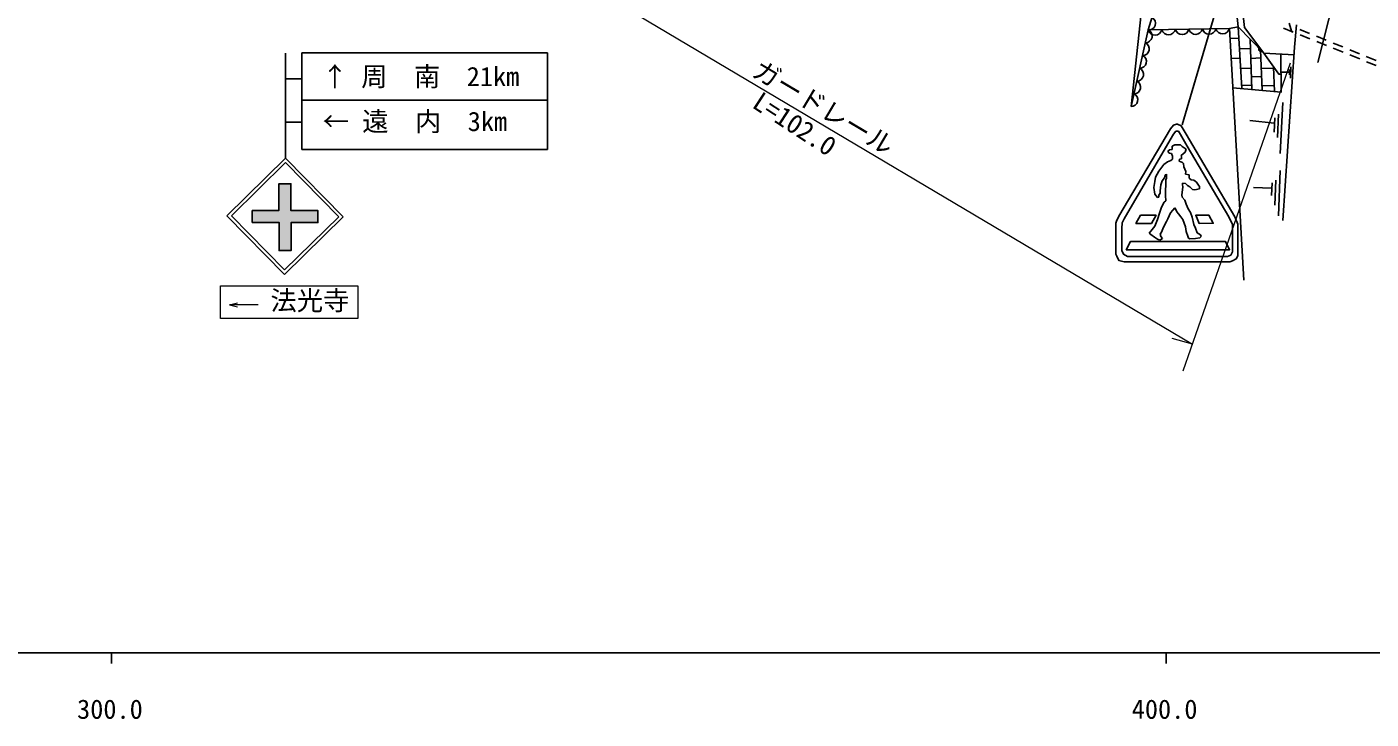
# Model space of a CAD drawing. Units: millimetres, scale not verified. Extents: x 40000 to 680000, y 20000 to 380000.
# Drawn here: x 359970 to 487426, y 198715 to 264369 of the extents above; entities that cross this region are included whole.
import ezdxf
from ezdxf.enums import TextEntityAlignment as Align

# ---------------------------------------------------------------- set-up
doc = ezdxf.new("R2010")
doc.units = ezdxf.units.MM
doc.header["$LTSCALE"] = 1000
for name, color, linetype, lineweight in [('M-BGD', 7, 'Continuous', 25), ('M-STR-HTXT', 7, 'Continuous', 13), ('M-STR-STRC', 7, 'Continuous', 25), ('M-TTL-BAND', 7, 'Continuous', 25)]:
    doc.layers.add(name, color=color, linetype=linetype, lineweight=lineweight)
doc.styles.add('ＭＳ ゴシック', font='')
doc.styles.add('ＭＳ 明朝', font='')
doc.styles.get('ＭＳ ゴシック').set_extended_font_data('MS Gothic')
doc.styles.get('ＭＳ 明朝').set_extended_font_data('MS Mincho')

msp = doc.modelspace()

# ---------------------------------------------------------------- hatches: boundary and pattern name
at = {"layer": 'M-STR-STRC'}
msp.add_hatch(color=256, dxfattribs=at).paths.add_polyline_path([(383874, 249490), (385009, 249490), (385009, 246953), (387563, 246953), (387563, 245811), (385016, 245811), (385016, 243149), (383883, 243149), (383883, 245820), (381341, 245820), (381341, 246957), (383874, 246957)])

# ---------------------------------------------------------------- linework, layer by layer
at = {"layer": 'M-BGD'}
for p, q in [((475345, 274969), (469503, 255073)), ((485505, 273276), (482372, 260999)), ((466302, 264076), (473990, 264217)), ((473990, 264217), (475345, 240341)), ((474824, 264359), (475179, 258518)), ((480037, 263872), (479109, 264246)), ((479663, 264725), (479917, 263878)), ((480340, 264555), (480171, 262439)), ((481593, 263740), (480666, 264116)), ((474889, 263292), (474044, 263265)), ((475955, 263201), (476103, 258436)), ((481613, 263236), (480686, 263610)), ((483169, 263102), (482242, 263477)), ((483190, 262600), (482263, 262974)), ((484744, 262463), (483817, 262839)), ((475004, 261392), (474152, 261372)), ((475982, 262309), (474951, 262273)), ((476962, 261421), (476011, 261385)), ((476926, 262206), (477102, 258348)), ((477258, 261866), (480123, 261728)), ((480171, 262439), (479070, 246013)), ((484766, 261964), (483839, 262338)), ((486320, 261825), (485393, 262200)), ((486343, 261327), (485416, 261702)), ((487895, 261186), (486969, 261562)), ((476040, 260451), (475063, 260433)), ((478177, 260428), (477006, 260458)), ((478171, 260584), (478266, 258245)), ((479686, 260315), (479679, 259812)), ((479821, 260568), (479797, 259517)), ((487919, 260691), (486992, 261065)), ((476090, 258856), (475162, 258808)), ((477044, 259630), (476065, 259652)), ((478244, 258800), (477082, 258788)), ((479070, 257189), (478816, 252363)), ((475938, 255496), (478224, 255242)), ((478308, 255750), (478224, 254395)), ((478647, 256089), (478562, 253887)), ((478393, 249823), (478308, 247453)), ((478816, 250755), (478647, 246437)), ((476276, 249146), (477970, 249061)), ((478054, 249569), (477970, 248384))]:
    msp.add_line(p, q, dxfattribs=at)
for points in [[(435790, 298146), (437903, 294488), (461631, 281200), (471347, 274249), (473993, 270870), (474998, 268083), (475434, 264324), (477258, 261866)], [(474824, 264359), (474465, 267672), (473499, 270042), (470743, 273710), (460254, 281005), (437335, 294138)], [(464660, 256805), (465608, 265632), (467921, 275673)], [(464660, 256805), (466302, 264076), (469516, 274564)], [(477258, 261866), (474824, 264359), (473990, 264217)], [(478863, 261789), (478912, 258188), (474309, 258595)], [(477258, 261866), (478668, 259887), (478889, 259887)], [(479624, 260065), (479558, 260062), (478930, 260069)]]:
    msp.add_lwpolyline(points, dxfattribs=at)
for centre, radius, start, end in [((466365, 264694), 621, 264.22492, 61.6987), ((466033, 263500), 636, 269.61373, 64.94141), ((466940, 264248), 661, 195.11849, 346.97509), ((468221, 264272), 661, 195.11849, 346.97509), ((469503, 264295), 661, 195.11849, 346.97509), ((470784, 264319), 661, 195.11849, 346.97509), ((472065, 264342), 661, 195.11849, 346.97509), ((473347, 264366), 661, 195.11849, 346.97509), ((465759, 262288), 636, 269.61373, 64.94141), ((465486, 261077), 636, 269.61373, 64.94141), ((477026, 262273), 256, 139.26548, 293.90471), ((465212, 259865), 636, 269.61373, 64.94141), ((464938, 258653), 636, 269.61373, 64.94141), ((464665, 257441), 636, 269.61373, 64.94141)]:
    msp.add_arc(centre, radius, start, end, dxfattribs=at)
at = {"layer": 'M-STR-HTXT'}
for p, q in [((394827, 279203), (470477, 234262)), ((479748, 260915), (469588, 231705)), ((470477, 234262), (468552, 234804))]:
    msp.add_line(p, q, dxfattribs=at)
at = {"layer": 'M-STR-STRC'}
for p, q in [((384476, 261868), (384479, 251930)), ((384479, 259438), (386041, 259439)), ((386041, 257420), (409319, 257420)), ((384478, 255325), (386041, 255326)), ((468150, 252571), (468301, 252722)), ((468284, 252386), (468150, 252571)), ((468502, 252352), (468284, 252386)), ((468301, 252722), (468553, 252755)), ((468553, 252755), (468569, 253041)), ((468569, 253041), (468814, 253180)), ((468814, 253180), (469348, 253185)), ((469348, 253185), (469505, 253029)), ((469505, 253029), (469875, 252771)), ((469807, 252480), (469606, 252324)), ((469875, 252771), (469807, 252480)), ((384493, 251923), (378934, 246452)), ((384490, 251498), (379358, 246448)), ((389540, 246367), (384490, 251498)), ((389964, 246363), (384493, 251923)), ((467293, 250673), (467780, 251311)), ((467780, 251311), (468116, 251563)), ((468116, 251563), (468435, 251698)), ((468435, 251698), (468586, 251832)), ((468586, 252100), (468502, 252352)), ((468586, 251832), (468586, 252100)), ((469259, 251831), (469214, 251630)), ((469214, 251630), (469528, 251495)), ((469438, 251842), (469259, 251831)), ((469606, 252324), (469416, 252167)), ((469416, 252167), (469460, 252033)), ((469460, 252033), (469438, 251842)), ((469528, 251495), (469639, 251406)), ((469639, 251406), (469662, 251081)), ((466909, 249694), (466976, 250108)), ((466976, 250108), (467293, 250673)), ((467838, 250052), (467625, 249772)), ((467905, 250331), (467838, 250052)), ((468017, 250354), (467905, 250331)), ((467916, 248362), (467949, 249873)), ((467949, 249873), (468017, 250029)), ((468017, 250029), (468017, 250410)), ((468017, 250410), (468017, 250354)), ((469662, 251081), (469852, 250656)), ((469852, 250656), (469841, 250387)), ((469841, 250387), (470166, 250331)), ((470166, 250331), (470188, 250029)), ((470188, 250029), (470367, 249873)), ((470367, 249873), (470613, 249817)), ((470613, 249817), (470882, 249626)), ((466819, 249134), (466909, 249694)), ((466931, 248507), (466819, 249134)), ((467435, 248608), (467289, 248406)), ((467502, 249391), (467423, 248809)), ((467423, 248809), (467435, 248608)), ((467625, 249772), (467502, 249391)), ((469561, 249168), (469483, 248451)), ((469830, 249514), (469528, 249559)), ((469528, 249559), (469539, 249414)), ((469539, 249414), (469561, 249168)), ((470031, 249313), (469830, 249514)), ((470233, 249201), (470031, 249313)), ((470389, 249056), (470233, 249201)), ((470479, 248932), (470389, 249056)), ((470714, 248910), (470479, 248932)), ((471150, 249011), (470714, 248910)), ((470882, 249626), (471050, 249369)), ((471050, 249369), (471162, 249223)), ((471162, 249223), (471150, 249011)), ((467043, 248339), (466931, 248507)), ((467166, 248194), (467043, 248339)), ((467289, 248216), (467166, 248194)), ((467289, 248406), (467289, 248216)), ((467356, 246694), (467547, 247276)), ((467547, 247276), (467793, 247746)), ((467793, 247746), (467961, 247869)), ((467961, 247869), (467916, 248362)), ((469483, 248451), (469516, 248216)), ((469516, 248216), (469751, 247925)), ((469751, 247925), (469875, 247545)), ((469875, 247545), (470076, 247119)), ((378934, 246452), (384405, 240892)), ((379358, 246448), (384408, 241316)), ((384405, 240892), (389964, 246363)), ((384408, 241316), (389540, 246367)), ((466909, 245474), (467177, 246101)), ((467177, 246101), (467356, 246694)), ((468140, 246157), (468028, 245899)), ((468408, 246739), (468140, 246157)), ((468632, 246974), (468408, 246739)), ((468811, 247220), (468632, 246974)), ((468890, 247119), (468811, 247220)), ((469002, 246840), (468890, 247119)), ((469169, 246649), (469002, 246840)), ((469371, 246347), (469169, 246649)), ((469572, 246090), (469371, 246347)), ((469819, 245396), (469572, 246090)), ((470076, 247119), (470311, 246761)), ((470311, 246761), (470468, 246314)), ((470468, 246314), (470624, 245620)), ((466394, 244814), (466539, 245004)), ((466539, 244691), (466394, 244814)), ((466539, 245004), (466909, 245474)), ((467535, 244903), (467435, 244724)), ((467435, 244724), (467479, 244500)), ((467681, 245228), (467535, 244903)), ((467871, 245620), (467681, 245228)), ((468028, 245899), (467871, 245620)), ((469897, 244970), (469819, 245396)), ((470042, 244512), (469897, 244970)), ((470624, 245620), (470759, 245273)), ((470759, 245273), (470938, 244836)), ((470938, 244836), (471251, 244635)), ((466875, 244411), (466539, 244691)), ((467177, 244221), (466875, 244411)), ((467379, 244131), (467177, 244221)), ((467636, 244288), (467379, 244131)), ((467479, 244500), (467636, 244288)), ((470121, 244333), (470042, 244512)), ((470244, 244265), (470121, 244333)), ((470759, 244288), (470244, 244265)), ((471195, 244355), (470759, 244288)), ((471307, 244478), (471195, 244355)), ((471251, 244635), (471307, 244478))]:
    msp.add_line(p, q, dxfattribs=at)
at = {"layer": 'M-STR-STRC', "lineweight": 13}
for p, q in [((378340, 239796), (391364, 239796)), ((378340, 236709), (378340, 239796)), ((391364, 239796), (391364, 236709)), ((379186, 238007), (379931, 238198)), ((381907, 238007), (379186, 238007)), ((379186, 238007), (379931, 237812)), ((391364, 236709), (378340, 236709))]:
    msp.add_line(p, q, dxfattribs=at)
at = {"layer": 'M-STR-STRC'}
for points in [[(386041, 261896), (409319, 261904), (409319, 252753), (386041, 252753)], [(469062, 255131), (469418, 254997), (469905, 254191), (474510, 246349), (474773, 245663), (474773, 242658), (474639, 242356), (474286, 242171), (474018, 242070), (463995, 242087), (463508, 242204), (463324, 242624), (463223, 242826), (463223, 245747), (463273, 245948), (463508, 246401), (468399, 254705), (468685, 255041), (468981, 255148)], [(469165, 254464), (469341, 254168), (469976, 253054), (473930, 246354), (474270, 245630), (474271, 243021), (474116, 242711), (473820, 242606), (473398, 242595), (464341, 242605), (463950, 242804), (463785, 243172), (463778, 243510), (463781, 245237), (463806, 245785), (463995, 246172), (468384, 253644), (468694, 254197), (468917, 254464)], [(381341, 246957), (383874, 246957), (383874, 249490), (385009, 249490), (385009, 246953), (387563, 246953), (387563, 245811), (385016, 245811), (385016, 243149), (383883, 243149), (383883, 245820), (381341, 245820)], [(465575, 246509), (465131, 245732), (466589, 245732), (467033, 246509)], [(471209, 246497), (472048, 246509), (472456, 245742), (471111, 245736), (470801, 246510)], [(465322, 244012), (473625, 244012), (474005, 243236), (464209, 243236), (464605, 244012)]]:
    msp.add_lwpolyline(points, close=True, dxfattribs=at)
at = {"layer": 'M-TTL-BAND'}
for p, q in [((40000, 205000), (579000, 205000)), ((368000, 205000), (368000, 204000)), ((468000, 205000), (468000, 204000))]:
    msp.add_line(p, q, dxfattribs=at)

# ---------------------------------------------------------------- texts
at = {"layer": 'M-STR-HTXT', "style": 'ＭＳ ゴシック'}
for s, rotation, p in [('ガードレール', 329.287, (428324, 259303)), ('L=102.0', 326.928, (428322, 256324))]:
    msp.add_text(s, height=1833, rotation=rotation, dxfattribs=at).set_placement(p, align=Align.BOTTOM_LEFT)
at = {"layer": 'M-STR-STRC'}
for s, style, p in [('↑ 周\u3000南\u300021km', 'ＭＳ ゴシック', (387928, 258196)), ('← 遠\u3000内\u30003km', 'ＭＳ ゴシック', (388024, 253937)), ('法光寺', 'ＭＳ 明朝', (383060, 236949))]:
    msp.add_text(s, height=1833, dxfattribs=dict(at, style=style)).set_placement(p, align=Align.BOTTOM_LEFT)
at = {"layer": 'M-TTL-BAND', "style": 'ＭＳ ゴシック'}
for s, p in [('300.0', (367844, 198195)), ('400.0', (467844, 198195))]:
    msp.add_text(s, height=1833, dxfattribs=at).set_placement(p, align=Align.BOTTOM_CENTER)

doc.saveas('drawing.dxf')
